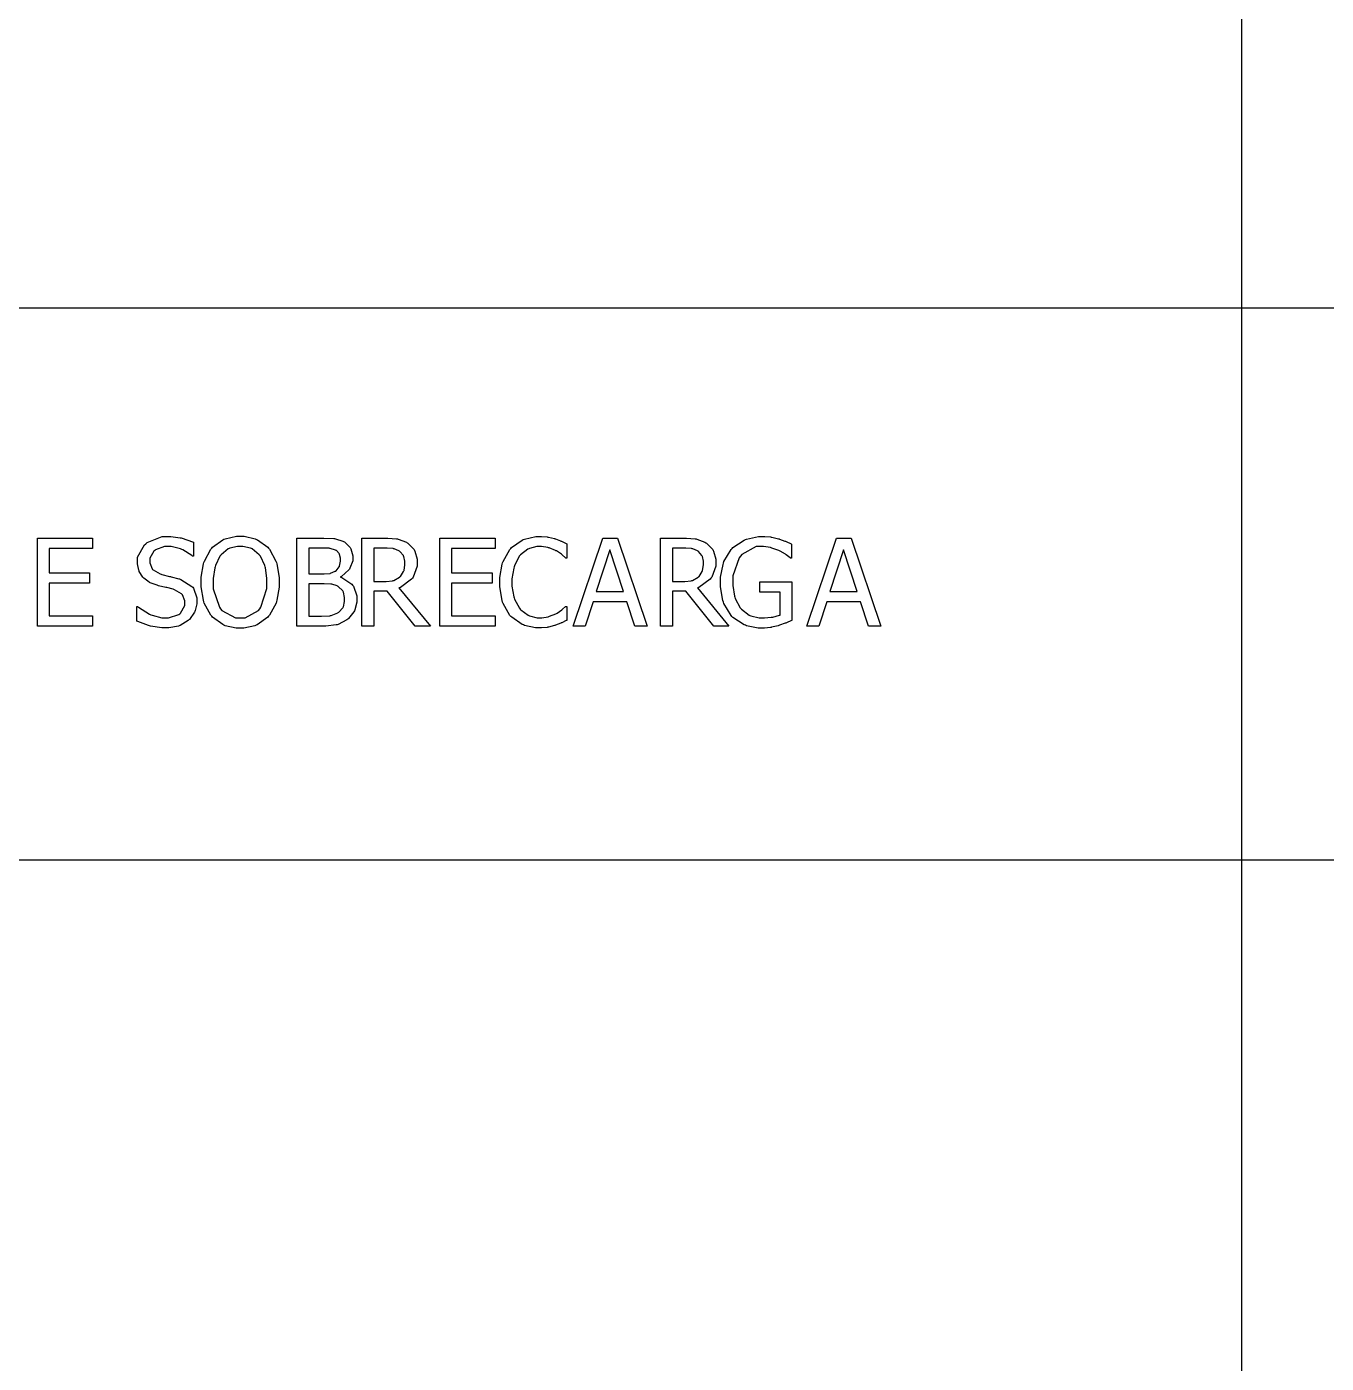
# Model space of a CAD drawing. Header units: millimetres. Extents: x 1974 to 2560, y 1429 to 1567.
# Drawn here: x 2490.669 to 2493.155, y 1517.264 to 1519.821 of the extents above; entities that cross this region are included whole.
import ezdxf

# ---------------------------------------------------------------- set-up
doc = ezdxf.new("R2010")
doc.units = ezdxf.units.MM
doc.layers.add('TEXTO', color=4, linetype='Continuous')

msp = doc.modelspace()

# ---------------------------------------------------------------- linework, layer by layer
at = {"layer": 'TEXTO', "color": 0}
for p, q in [((2492.993, 1531.9544), (2492.993, 1515.0586)), ((2507.7976, 1519.2826), (2478.9131, 1519.2826)), ((2490.6896, 1518.6741), (2490.6896, 1518.843)), ((2490.6896, 1518.843), (2490.7952, 1518.843)), ((2490.7952, 1518.843), (2490.7952, 1518.823)), ((2490.8944, 1518.8298), (2490.8972, 1518.8321)), ((2490.8972, 1518.8321), (2490.8998, 1518.8344)), ((2490.8998, 1518.8344), (2490.9284, 1518.846)), ((2490.9284, 1518.846), (2490.938, 1518.846)), ((2490.938, 1518.846), (2490.9447, 1518.846)), ((2490.9447, 1518.846), (2490.9627, 1518.8436)), ((2490.9627, 1518.8436), (2490.9648, 1518.8432)), ((2490.9648, 1518.8432), (2490.9668, 1518.8428)), ((2490.9668, 1518.8428), (2490.9864, 1518.836)), ((2490.9864, 1518.836), (2490.9883, 1518.8351)), ((2490.9883, 1518.8351), (2490.9883, 1518.8082)), ((2491.0247, 1518.8255), (2491.0443, 1518.8397)), ((2491.0443, 1518.8397), (2491.0466, 1518.8406)), ((2491.0466, 1518.8406), (2491.0489, 1518.8416)), ((2491.0489, 1518.8416), (2491.0704, 1518.8464)), ((2491.0704, 1518.8464), (2491.0775, 1518.8464)), ((2491.0775, 1518.8464), (2491.0853, 1518.8464)), ((2491.0853, 1518.8464), (2491.1062, 1518.8415)), ((2491.1062, 1518.8415), (2491.1086, 1518.8404)), ((2491.1086, 1518.8404), (2491.1108, 1518.8395)), ((2491.1108, 1518.8395), (2491.1303, 1518.8254)), ((2491.1862, 1518.6741), (2491.1862, 1518.843)), ((2491.1862, 1518.843), (2491.2311, 1518.843)), ((2491.2311, 1518.843), (2491.2378, 1518.843)), ((2491.2378, 1518.843), (2491.2566, 1518.842)), ((2491.2566, 1518.842), (2491.2581, 1518.8418)), ((2491.2581, 1518.8418), (2491.2596, 1518.8416)), ((2491.2596, 1518.8416), (2491.274, 1518.837)), ((2491.274, 1518.837), (2491.2754, 1518.8362)), ((2491.2754, 1518.8362), (2491.2768, 1518.8354)), ((2491.2768, 1518.8354), (2491.2879, 1518.8247)), ((2491.3105, 1518.6741), (2491.3105, 1518.843)), ((2491.3105, 1518.843), (2491.3541, 1518.843)), ((2491.3541, 1518.843), (2491.3601, 1518.843)), ((2491.3601, 1518.843), (2491.3768, 1518.8416)), ((2491.3768, 1518.8416), (2491.3784, 1518.8413)), ((2491.3784, 1518.8413), (2491.38, 1518.8411)), ((2491.38, 1518.8411), (2491.3955, 1518.8349)), ((2491.3955, 1518.8349), (2491.3971, 1518.8339)), ((2491.3971, 1518.8339), (2491.3985, 1518.8331)), ((2491.3985, 1518.8331), (2491.4102, 1518.8209)), ((2491.4595, 1518.6741), (2491.4595, 1518.843)), ((2491.4595, 1518.843), (2491.5651, 1518.843)), ((2491.5651, 1518.843), (2491.5651, 1518.823)), ((2491.5968, 1518.8247), (2491.6168, 1518.8391)), ((2491.6168, 1518.8391), (2491.6191, 1518.8401)), ((2491.6191, 1518.8401), (2491.6214, 1518.8411)), ((2491.6214, 1518.8411), (2491.6429, 1518.846)), ((2491.6429, 1518.846), (2491.65, 1518.846)), ((2491.65, 1518.846), (2491.6541, 1518.846)), ((2491.6541, 1518.846), (2491.6648, 1518.845)), ((2491.6648, 1518.845), (2491.666, 1518.8448)), ((2491.666, 1518.8448), (2491.6671, 1518.8446)), ((2491.6671, 1518.8446), (2491.6787, 1518.842)), ((2491.6787, 1518.842), (2491.6797, 1518.8416)), ((2491.6797, 1518.8416), (2491.6807, 1518.8413)), ((2491.6807, 1518.8413), (2491.69, 1518.8378)), ((2491.69, 1518.8378), (2491.691, 1518.8373)), ((2491.691, 1518.8373), (2491.6919, 1518.837)), ((2491.6919, 1518.837), (2491.7013, 1518.8323)), ((2491.7013, 1518.8323), (2491.7023, 1518.8317)), ((2491.7023, 1518.8317), (2491.7023, 1518.8046)), ((2491.7144, 1518.6741), (2491.7713, 1518.843)), ((2491.7713, 1518.843), (2491.7991, 1518.843)), ((2491.7991, 1518.843), (2491.856, 1518.6741)), ((2491.8817, 1518.6741), (2491.8817, 1518.843)), ((2491.8817, 1518.843), (2491.9252, 1518.843)), ((2491.9252, 1518.843), (2491.9312, 1518.843)), ((2491.9312, 1518.843), (2491.9479, 1518.8416)), ((2491.9479, 1518.8416), (2491.9496, 1518.8413)), ((2491.9496, 1518.8413), (2491.9511, 1518.8411)), ((2491.9511, 1518.8411), (2491.9666, 1518.8349)), ((2491.9666, 1518.8349), (2491.9682, 1518.8339)), ((2491.9682, 1518.8339), (2491.9697, 1518.8331)), ((2491.9697, 1518.8331), (2491.9814, 1518.8209)), ((2492.0201, 1518.8247), (2492.0413, 1518.839)), ((2492.0413, 1518.839), (2492.0439, 1518.84)), ((2492.0439, 1518.84), (2492.0462, 1518.841)), ((2492.0462, 1518.841), (2492.0692, 1518.846)), ((2492.0692, 1518.846), (2492.0769, 1518.846)), ((2492.0769, 1518.846), (2492.0809, 1518.846)), ((2492.0809, 1518.846), (2492.0918, 1518.845)), ((2492.0918, 1518.845), (2492.0931, 1518.8448)), ((2492.0931, 1518.8448), (2492.0944, 1518.8446)), ((2492.0944, 1518.8446), (2492.1069, 1518.8417)), ((2492.1069, 1518.8417), (2492.1082, 1518.8413)), ((2492.1082, 1518.8413), (2492.109, 1518.8411)), ((2492.109, 1518.8411), (2492.1196, 1518.8372)), ((2492.1196, 1518.8372), (2492.1208, 1518.8367)), ((2492.1208, 1518.8367), (2492.1219, 1518.8362)), ((2492.1219, 1518.8362), (2492.1313, 1518.8319)), ((2492.1313, 1518.8319), (2492.1321, 1518.8315)), ((2492.1321, 1518.8315), (2492.1321, 1518.8043)), ((2492.1614, 1518.6741), (2492.2184, 1518.843)), ((2492.2184, 1518.843), (2492.246, 1518.843)), ((2492.246, 1518.843), (2492.303, 1518.6741)), ((2490.7952, 1518.823), (2490.712, 1518.823)), ((2490.712, 1518.823), (2490.712, 1518.7767)), ((2490.8811, 1518.8063), (2490.8944, 1518.8298)), ((2490.8811, 1518.7976), (2490.8811, 1518.8063)), ((2490.9125, 1518.8181), (2490.9045, 1518.8046)), ((2490.9045, 1518.8046), (2490.9045, 1518.8001)), ((2490.9141, 1518.8193), (2490.9125, 1518.8181)), ((2490.9157, 1518.8205), (2490.9141, 1518.8193)), ((2490.933, 1518.8266), (2490.9157, 1518.8205)), ((2490.9394, 1518.8266), (2490.933, 1518.8266)), ((2490.9455, 1518.8266), (2490.9394, 1518.8266)), ((2490.9637, 1518.8221), (2490.9455, 1518.8266)), ((2490.9658, 1518.8211), (2490.9637, 1518.8221)), ((2490.9679, 1518.8203), (2490.9658, 1518.8211)), ((2490.9852, 1518.8095), (2490.9679, 1518.8203)), ((2490.9865, 1518.8082), (2490.9852, 1518.8095)), ((2490.9883, 1518.8082), (2490.9865, 1518.8082)), ((2491.009, 1518.7986), (2491.0215, 1518.8216)), ((2491.0215, 1518.8216), (2491.0232, 1518.8235)), ((2491.0232, 1518.8235), (2491.0247, 1518.8255)), ((2491.0389, 1518.8082), (2491.0304, 1518.7902)), ((2491.0401, 1518.8096), (2491.0389, 1518.8082)), ((2491.0412, 1518.8111), (2491.0401, 1518.8096)), ((2491.0547, 1518.8221), (2491.0412, 1518.8111)), ((2491.0563, 1518.8228), (2491.0547, 1518.8221)), ((2491.0577, 1518.8235), (2491.0563, 1518.8228)), ((2491.0723, 1518.827), (2491.0577, 1518.8235)), ((2491.0776, 1518.827), (2491.0723, 1518.827)), ((2491.0825, 1518.827), (2491.0776, 1518.827)), ((2491.0972, 1518.8235), (2491.0825, 1518.827)), ((2491.0989, 1518.8227), (2491.0972, 1518.8235)), ((2491.1004, 1518.822), (2491.0989, 1518.8227)), ((2491.1139, 1518.8111), (2491.1004, 1518.822)), ((2491.1151, 1518.8096), (2491.1139, 1518.8111)), ((2491.1161, 1518.8082), (2491.1151, 1518.8096)), ((2491.1246, 1518.7904), (2491.1161, 1518.8082)), ((2491.1303, 1518.8254), (2491.1319, 1518.8235)), ((2491.1319, 1518.8235), (2491.1335, 1518.8217)), ((2491.1319, 1518.8235), (2491.1319, 1518.8235)), ((2491.1335, 1518.8217), (2491.146, 1518.7988)), ((2491.2303, 1518.8237), (2491.2088, 1518.8237)), ((2491.2088, 1518.8237), (2491.2088, 1518.7743)), ((2491.2346, 1518.8237), (2491.2303, 1518.8237)), ((2491.2476, 1518.8233), (2491.2346, 1518.8237)), ((2491.2488, 1518.8231), (2491.2476, 1518.8233)), ((2491.2499, 1518.823), (2491.2488, 1518.8231)), ((2491.26, 1518.82), (2491.2499, 1518.823)), ((2491.2609, 1518.8194), (2491.26, 1518.82)), ((2491.2616, 1518.819), (2491.2609, 1518.8194)), ((2491.2671, 1518.8131), (2491.2616, 1518.819)), ((2491.2676, 1518.8123), (2491.2671, 1518.8131)), ((2491.2678, 1518.8116), (2491.2676, 1518.8123)), ((2491.2696, 1518.8043), (2491.2678, 1518.8116)), ((2491.2696, 1518.8016), (2491.2696, 1518.8043)), ((2491.2879, 1518.8247), (2491.2887, 1518.8234)), ((2491.2887, 1518.8234), (2491.2894, 1518.8221)), ((2491.2894, 1518.8221), (2491.2928, 1518.8092)), ((2491.2928, 1518.8092), (2491.2928, 1518.8048)), ((2491.2928, 1518.8048), (2491.2928, 1518.7995)), ((2491.3553, 1518.8236), (2491.333, 1518.8236)), ((2491.333, 1518.8236), (2491.333, 1518.7599)), ((2491.3589, 1518.8236), (2491.3553, 1518.8236)), ((2491.3699, 1518.8227), (2491.3589, 1518.8236)), ((2491.371, 1518.8224), (2491.3699, 1518.8227)), ((2491.372, 1518.8222), (2491.371, 1518.8224)), ((2491.3813, 1518.8184), (2491.372, 1518.8222)), ((2491.3821, 1518.8178), (2491.3813, 1518.8184)), ((2491.383, 1518.8173), (2491.3821, 1518.8178)), ((2491.3897, 1518.8095), (2491.383, 1518.8173)), ((2491.3902, 1518.8085), (2491.3897, 1518.8095)), ((2491.3905, 1518.8077), (2491.3902, 1518.8085)), ((2491.3928, 1518.7987), (2491.3905, 1518.8077)), ((2491.4102, 1518.8209), (2491.411, 1518.8194)), ((2491.411, 1518.8194), (2491.4119, 1518.8179)), ((2491.4119, 1518.8179), (2491.4162, 1518.8023)), ((2491.5651, 1518.823), (2491.482, 1518.823)), ((2491.482, 1518.823), (2491.482, 1518.7767)), ((2491.5803, 1518.7979), (2491.5934, 1518.8208)), ((2491.5934, 1518.8208), (2491.5952, 1518.8228)), ((2491.5952, 1518.8228), (2491.5968, 1518.8247)), ((2491.6112, 1518.808), (2491.6021, 1518.7899)), ((2491.6125, 1518.8094), (2491.6112, 1518.808)), ((2491.6137, 1518.8109), (2491.6125, 1518.8094)), ((2491.6278, 1518.8217), (2491.6137, 1518.8109)), ((2491.6294, 1518.8224), (2491.6278, 1518.8217)), ((2491.631, 1518.8232), (2491.6294, 1518.8224)), ((2491.6448, 1518.8268), (2491.631, 1518.8232)), ((2491.6499, 1518.8268), (2491.6448, 1518.8268)), ((2491.654, 1518.8268), (2491.6499, 1518.8268)), ((2491.6662, 1518.8249), (2491.654, 1518.8268)), ((2491.6674, 1518.8245), (2491.6662, 1518.8249)), ((2491.6687, 1518.8242), (2491.6674, 1518.8245)), ((2491.6804, 1518.8194), (2491.6687, 1518.8242)), ((2491.6815, 1518.8188), (2491.6804, 1518.8194)), ((2491.6826, 1518.8182), (2491.6815, 1518.8188)), ((2491.6921, 1518.8118), (2491.6826, 1518.8182)), ((2491.6928, 1518.8111), (2491.6921, 1518.8118)), ((2491.6936, 1518.8106), (2491.6928, 1518.8111)), ((2491.7, 1518.8051), (2491.6936, 1518.8106)), ((2491.7004, 1518.8046), (2491.7, 1518.8051)), ((2491.7023, 1518.8046), (2491.7004, 1518.8046)), ((2491.7846, 1518.8201), (2491.7586, 1518.7404)), ((2491.8108, 1518.7404), (2491.7846, 1518.8201)), ((2491.9264, 1518.8236), (2491.9042, 1518.8236)), ((2491.9042, 1518.8236), (2491.9042, 1518.7599)), ((2491.9299, 1518.8236), (2491.9264, 1518.8236)), ((2491.941, 1518.8227), (2491.9299, 1518.8236)), ((2491.9421, 1518.8224), (2491.941, 1518.8227)), ((2491.9432, 1518.8222), (2491.9421, 1518.8224)), ((2491.9524, 1518.8184), (2491.9432, 1518.8222)), ((2491.9533, 1518.8178), (2491.9524, 1518.8184)), ((2491.9541, 1518.8173), (2491.9533, 1518.8178)), ((2491.9608, 1518.8095), (2491.9541, 1518.8173)), ((2491.9613, 1518.8085), (2491.9608, 1518.8095)), ((2491.9617, 1518.8077), (2491.9613, 1518.8085)), ((2491.964, 1518.7987), (2491.9617, 1518.8077)), ((2491.9814, 1518.8209), (2491.9823, 1518.8194)), ((2491.9823, 1518.8194), (2491.983, 1518.8179)), ((2491.983, 1518.8179), (2491.9874, 1518.8023)), ((2492.0029, 1518.7979), (2492.0166, 1518.821)), ((2492.0166, 1518.821), (2492.0184, 1518.8229)), ((2492.0184, 1518.8229), (2492.0201, 1518.8247)), ((2492.0321, 1518.8052), (2492.0197, 1518.7709)), ((2492.0346, 1518.8082), (2492.0321, 1518.8052)), ((2492.0372, 1518.8113), (2492.0346, 1518.8082)), ((2492.0642, 1518.8266), (2492.0372, 1518.8113)), ((2492.0741, 1518.8266), (2492.0642, 1518.8266)), ((2492.0785, 1518.8266), (2492.0741, 1518.8266)), ((2492.0916, 1518.8247), (2492.0785, 1518.8266)), ((2492.0931, 1518.8243), (2492.0916, 1518.8247)), ((2492.0946, 1518.8239), (2492.0931, 1518.8243)), ((2492.1077, 1518.8193), (2492.0946, 1518.8239)), ((2492.1088, 1518.8187), (2492.1077, 1518.8193)), ((2492.1102, 1518.8181), (2492.1088, 1518.8187)), ((2492.1207, 1518.812), (2492.1102, 1518.8181)), ((2492.1215, 1518.8114), (2492.1207, 1518.812)), ((2492.1221, 1518.811), (2492.1215, 1518.8114)), ((2492.1294, 1518.805), (2492.1221, 1518.811)), ((2492.1301, 1518.8043), (2492.1294, 1518.805)), ((2492.1321, 1518.8043), (2492.1301, 1518.8043)), ((2492.2317, 1518.8201), (2492.2056, 1518.7404)), ((2492.2578, 1518.7404), (2492.2317, 1518.8201)), ((2490.8811, 1518.7937), (2490.8811, 1518.7976)), ((2490.8836, 1518.7815), (2490.8811, 1518.7937)), ((2490.8841, 1518.7803), (2490.8836, 1518.7815)), ((2490.8845, 1518.779), (2490.8841, 1518.7803)), ((2490.8913, 1518.7682), (2490.8845, 1518.779)), ((2490.9045, 1518.8001), (2490.9045, 1518.7958)), ((2490.9045, 1518.7958), (2490.9091, 1518.784)), ((2490.9091, 1518.784), (2490.9101, 1518.7829)), ((2490.9101, 1518.7829), (2490.911, 1518.7819)), ((2490.911, 1518.7819), (2490.9248, 1518.7742)), ((2491.0028, 1518.7679), (2491.0073, 1518.7933)), ((2491.0073, 1518.7933), (2491.0081, 1518.7959)), ((2491.0081, 1518.7959), (2491.009, 1518.7986)), ((2491.0292, 1518.7858), (2491.0262, 1518.7654)), ((2491.0298, 1518.788), (2491.0292, 1518.7858)), ((2491.0304, 1518.7902), (2491.0298, 1518.788)), ((2491.1252, 1518.7881), (2491.1246, 1518.7904)), ((2491.1258, 1518.786), (2491.1252, 1518.7881)), ((2491.1288, 1518.7659), (2491.1258, 1518.786)), ((2491.146, 1518.7988), (2491.1469, 1518.796)), ((2491.1469, 1518.796), (2491.1477, 1518.7933)), ((2491.1477, 1518.7933), (2491.1522, 1518.7672)), ((2491.2506, 1518.7756), (2491.2592, 1518.7793)), ((2491.2592, 1518.7793), (2491.2602, 1518.7799)), ((2491.2602, 1518.7799), (2491.2609, 1518.7805)), ((2491.2609, 1518.7805), (2491.267, 1518.7877)), ((2491.267, 1518.7877), (2491.2673, 1518.7885)), ((2491.2673, 1518.7885), (2491.2676, 1518.7894)), ((2491.2676, 1518.7894), (2491.2696, 1518.7986)), ((2491.2696, 1518.7986), (2491.2696, 1518.8016)), ((2491.2696, 1518.8016), (2491.2696, 1518.8016)), ((2491.2856, 1518.7819), (2491.2711, 1518.7697)), ((2491.2866, 1518.7835), (2491.2856, 1518.7819)), ((2491.2876, 1518.7851), (2491.2866, 1518.7835)), ((2491.2928, 1518.7995), (2491.2876, 1518.7851)), ((2491.3839, 1518.7695), (2491.3901, 1518.7789)), ((2491.3901, 1518.7789), (2491.3905, 1518.78)), ((2491.3905, 1518.78), (2491.3909, 1518.7811)), ((2491.3909, 1518.7811), (2491.3928, 1518.7919)), ((2491.3928, 1518.7954), (2491.3928, 1518.7987)), ((2491.3928, 1518.7919), (2491.3928, 1518.7954)), ((2491.3928, 1518.7954), (2491.3928, 1518.7954)), ((2491.4162, 1518.7893), (2491.4084, 1518.7682)), ((2491.4162, 1518.8023), (2491.4162, 1518.7971)), ((2491.4162, 1518.7971), (2491.4162, 1518.7893)), ((2491.5741, 1518.7677), (2491.5784, 1518.7927)), ((2491.5784, 1518.7927), (2491.5795, 1518.7953)), ((2491.5795, 1518.7953), (2491.5803, 1518.7979)), ((2491.6007, 1518.7855), (2491.5974, 1518.7652)), ((2491.6014, 1518.7877), (2491.6007, 1518.7855)), ((2491.6021, 1518.7899), (2491.6014, 1518.7877)), ((2491.9552, 1518.7695), (2491.9612, 1518.7789)), ((2491.9612, 1518.7789), (2491.9616, 1518.78)), ((2491.9616, 1518.78), (2491.962, 1518.7811)), ((2491.962, 1518.7811), (2491.964, 1518.7919)), ((2491.964, 1518.7954), (2491.964, 1518.7987)), ((2491.964, 1518.7919), (2491.964, 1518.7954)), ((2491.964, 1518.7954), (2491.964, 1518.7954)), ((2491.9874, 1518.7893), (2491.9795, 1518.7682)), ((2491.9874, 1518.8023), (2491.9874, 1518.7971)), ((2491.9874, 1518.7971), (2491.9874, 1518.7893)), ((2491.9963, 1518.7679), (2492.0011, 1518.7926)), ((2492.0011, 1518.7926), (2492.002, 1518.7952)), ((2492.002, 1518.7952), (2492.0029, 1518.7979)), ((2490.712, 1518.7767), (2490.7895, 1518.7767)), ((2490.7895, 1518.7567), (2490.712, 1518.7567)), ((2490.712, 1518.7567), (2490.712, 1518.6941)), ((2490.7895, 1518.7767), (2490.7895, 1518.7567)), ((2490.8921, 1518.7672), (2490.8913, 1518.7682)), ((2490.893, 1518.7663), (2490.8921, 1518.7672)), ((2490.9032, 1518.7585), (2490.893, 1518.7663)), ((2490.9044, 1518.758), (2490.9032, 1518.7585)), ((2490.9055, 1518.7574), (2490.9044, 1518.758)), ((2490.9186, 1518.7525), (2490.9055, 1518.7574)), ((2490.9248, 1518.7742), (2490.9266, 1518.7736)), ((2490.9266, 1518.7736), (2490.9278, 1518.7733)), ((2490.9278, 1518.7733), (2490.9424, 1518.7697)), ((2490.9424, 1518.7697), (2490.9441, 1518.7692)), ((2490.9441, 1518.7692), (2490.9458, 1518.7688)), ((2490.9458, 1518.7688), (2490.96, 1518.7652)), ((2490.96, 1518.7652), (2490.9612, 1518.7648)), ((2490.9612, 1518.7648), (2490.9641, 1518.7639)), ((2490.9641, 1518.7639), (2490.9853, 1518.7505)), ((2491.0028, 1518.7584), (2491.0028, 1518.7679)), ((2491.0028, 1518.7499), (2491.0028, 1518.7584)), ((2491.0262, 1518.7654), (2491.0262, 1518.7584)), ((2491.0262, 1518.7584), (2491.0262, 1518.7458)), ((2491.1288, 1518.7584), (2491.1288, 1518.7659)), ((2491.1288, 1518.7465), (2491.1288, 1518.7584)), ((2491.1288, 1518.7584), (2491.1288, 1518.7584)), ((2491.1522, 1518.7672), (2491.1522, 1518.7584)), ((2491.1522, 1518.7584), (2491.1522, 1518.7492)), ((2491.2088, 1518.7743), (2491.2343, 1518.7743)), ((2491.2343, 1518.7556), (2491.2088, 1518.7556)), ((2491.2088, 1518.7556), (2491.2088, 1518.6932)), ((2491.2343, 1518.7743), (2491.2381, 1518.7743)), ((2491.2385, 1518.7556), (2491.2343, 1518.7556)), ((2491.2381, 1518.7743), (2491.2489, 1518.7752)), ((2491.2511, 1518.755), (2491.2385, 1518.7556)), ((2491.2489, 1518.7752), (2491.2498, 1518.7754)), ((2491.2498, 1518.7754), (2491.2506, 1518.7756)), ((2491.2521, 1518.7548), (2491.2511, 1518.755)), ((2491.2531, 1518.7547), (2491.2521, 1518.7548)), ((2491.2628, 1518.7517), (2491.2531, 1518.7547)), ((2491.2711, 1518.7697), (2491.2692, 1518.7687)), ((2491.2692, 1518.7687), (2491.2692, 1518.7679)), ((2491.2692, 1518.7679), (2491.2717, 1518.7672)), ((2491.2717, 1518.7672), (2491.2911, 1518.7548)), ((2491.2911, 1518.7548), (2491.2926, 1518.7529)), ((2491.333, 1518.7599), (2491.3527, 1518.7599)), ((2491.3527, 1518.7599), (2491.357, 1518.7599)), ((2491.357, 1518.7599), (2491.3687, 1518.7614)), ((2491.3687, 1518.7614), (2491.3701, 1518.7616)), ((2491.3701, 1518.7616), (2491.3714, 1518.7618)), ((2491.3714, 1518.7618), (2491.3822, 1518.7678)), ((2491.3822, 1518.7678), (2491.3832, 1518.7687)), ((2491.3832, 1518.7687), (2491.3839, 1518.7695)), ((2491.4052, 1518.764), (2491.3839, 1518.7486)), ((2491.4069, 1518.766), (2491.4052, 1518.764)), ((2491.4084, 1518.7682), (2491.4069, 1518.766)), ((2491.482, 1518.7767), (2491.5595, 1518.7767)), ((2491.5595, 1518.7567), (2491.482, 1518.7567)), ((2491.482, 1518.7567), (2491.482, 1518.6941)), ((2491.5595, 1518.7767), (2491.5595, 1518.7567)), ((2491.5741, 1518.7583), (2491.5741, 1518.7677)), ((2491.5741, 1518.7496), (2491.5741, 1518.7583)), ((2491.5974, 1518.7652), (2491.5974, 1518.7583)), ((2491.5974, 1518.7583), (2491.5974, 1518.7509)), ((2491.9042, 1518.7599), (2491.9239, 1518.7599)), ((2491.9239, 1518.7599), (2491.9281, 1518.7599)), ((2491.9281, 1518.7599), (2491.9399, 1518.7614)), ((2491.9399, 1518.7614), (2491.9412, 1518.7616)), ((2491.9412, 1518.7616), (2491.9425, 1518.7618)), ((2491.9425, 1518.7618), (2491.9535, 1518.7678)), ((2491.9535, 1518.7678), (2491.9544, 1518.7687)), ((2491.9544, 1518.7687), (2491.9552, 1518.7695)), ((2491.9763, 1518.764), (2491.955, 1518.7486)), ((2491.978, 1518.766), (2491.9763, 1518.764)), ((2491.9795, 1518.7682), (2491.978, 1518.766)), ((2491.9963, 1518.7586), (2491.9963, 1518.7679)), ((2491.9963, 1518.7498), (2491.9963, 1518.7586)), ((2492.0197, 1518.7709), (2492.0197, 1518.7593)), ((2492.0197, 1518.7593), (2492.0197, 1518.752)), ((2492.0715, 1518.7392), (2492.0715, 1518.759)), ((2492.0715, 1518.759), (2492.1327, 1518.759)), ((2492.1327, 1518.759), (2492.1327, 1518.6853)), ((2490.9201, 1518.7521), (2490.9186, 1518.7525)), ((2490.9216, 1518.7518), (2490.9201, 1518.7521)), ((2490.9352, 1518.7486), (2490.9216, 1518.7518)), ((2490.9363, 1518.7483), (2490.9352, 1518.7486)), ((2490.9373, 1518.7481), (2490.9363, 1518.7483)), ((2490.9491, 1518.7449), (2490.9373, 1518.7481)), ((2490.9505, 1518.7445), (2490.9491, 1518.7449)), ((2490.9522, 1518.744), (2490.9505, 1518.7445)), ((2490.9655, 1518.7361), (2490.9522, 1518.744)), ((2490.9665, 1518.7351), (2490.9655, 1518.7361)), ((2490.9672, 1518.734), (2490.9665, 1518.7351)), ((2490.9715, 1518.7228), (2490.9672, 1518.734)), ((2490.9853, 1518.7505), (2490.9867, 1518.7487)), ((2490.9867, 1518.7487), (2490.9881, 1518.7469)), ((2490.9881, 1518.7469), (2490.9948, 1518.7284)), ((2490.9948, 1518.7284), (2490.9948, 1518.7222)), ((2491.0071, 1518.724), (2491.0028, 1518.7499)), ((2491.0262, 1518.7458), (2491.0378, 1518.7105)), ((2491.1173, 1518.7105), (2491.1288, 1518.7465)), ((2491.1522, 1518.7492), (2491.1479, 1518.7241)), ((2491.2638, 1518.7512), (2491.2628, 1518.7517)), ((2491.2651, 1518.7505), (2491.2638, 1518.7512)), ((2491.2742, 1518.7418), (2491.2651, 1518.7505)), ((2491.2747, 1518.7407), (2491.2742, 1518.7418)), ((2491.2752, 1518.7397), (2491.2747, 1518.7407)), ((2491.2774, 1518.729), (2491.2752, 1518.7397)), ((2491.2774, 1518.725), (2491.2774, 1518.729)), ((2491.2926, 1518.7529), (2491.294, 1518.7512)), ((2491.294, 1518.7512), (2491.3009, 1518.7323)), ((2491.3009, 1518.7323), (2491.3009, 1518.7259)), ((2491.3587, 1518.7412), (2491.333, 1518.7412)), ((2491.333, 1518.7412), (2491.333, 1518.6741)), ((2491.4122, 1518.6741), (2491.3587, 1518.7412)), ((2491.3839, 1518.7486), (2491.3812, 1518.7475)), ((2491.3812, 1518.7475), (2491.4413, 1518.6741)), ((2491.3812, 1518.7475), (2491.3812, 1518.7475)), ((2491.5787, 1518.7233), (2491.5741, 1518.7496)), ((2491.5974, 1518.7509), (2491.6009, 1518.7305)), ((2491.6009, 1518.7305), (2491.6017, 1518.7284)), ((2491.6017, 1518.7284), (2491.6023, 1518.7263)), ((2491.7586, 1518.7404), (2491.8108, 1518.7404)), ((2491.7586, 1518.7404), (2491.7586, 1518.7404)), ((2491.9297, 1518.7412), (2491.9042, 1518.7412)), ((2491.9042, 1518.7412), (2491.9042, 1518.6741)), ((2491.9833, 1518.6741), (2491.9297, 1518.7412)), ((2491.955, 1518.7486), (2491.9524, 1518.7475)), ((2491.9524, 1518.7475), (2492.0125, 1518.6741)), ((2491.9524, 1518.7475), (2491.9524, 1518.7475)), ((2492.001, 1518.7233), (2491.9963, 1518.7498)), ((2492.0197, 1518.752), (2492.0229, 1518.7318)), ((2492.0229, 1518.7318), (2492.0236, 1518.7296)), ((2492.0236, 1518.7296), (2492.0243, 1518.7275)), ((2492.1105, 1518.7392), (2492.0715, 1518.7392)), ((2492.1105, 1518.6956), (2492.1105, 1518.7392)), ((2492.2056, 1518.7404), (2492.2578, 1518.7404)), ((2492.2056, 1518.7404), (2492.2056, 1518.7404)), ((2490.8799, 1518.6841), (2490.8799, 1518.7123)), ((2490.8799, 1518.7123), (2490.8814, 1518.7123)), ((2490.8814, 1518.7123), (2490.8832, 1518.7105)), ((2490.8832, 1518.7105), (2490.9042, 1518.6971)), ((2490.9634, 1518.6995), (2490.9715, 1518.7138)), ((2490.9715, 1518.7186), (2490.9715, 1518.7228)), ((2490.9715, 1518.7138), (2490.9715, 1518.7186)), ((2490.9907, 1518.7026), (2490.9901, 1518.701)), ((2490.9914, 1518.7042), (2490.9907, 1518.7026)), ((2490.9948, 1518.7173), (2490.9914, 1518.7042)), ((2490.9948, 1518.7222), (2490.9948, 1518.7173)), ((2491.0081, 1518.7212), (2491.0071, 1518.724)), ((2491.0089, 1518.7185), (2491.0081, 1518.7212)), ((2491.0214, 1518.6955), (2491.0089, 1518.7185)), ((2491.0378, 1518.7105), (2491.0402, 1518.7075)), ((2491.0402, 1518.7075), (2491.0425, 1518.7046)), ((2491.0425, 1518.7046), (2491.0687, 1518.69)), ((2491.0869, 1518.69), (2491.1126, 1518.7046)), ((2491.1126, 1518.7046), (2491.1149, 1518.7075)), ((2491.1149, 1518.7075), (2491.1173, 1518.7105)), ((2491.1462, 1518.7186), (2491.1336, 1518.6955)), ((2491.147, 1518.7213), (2491.1462, 1518.7186)), ((2491.1479, 1518.7241), (2491.147, 1518.7213)), ((2491.2663, 1518.7011), (2491.274, 1518.7096)), ((2491.274, 1518.7096), (2491.2745, 1518.7104)), ((2491.2745, 1518.7104), (2491.275, 1518.7114)), ((2491.275, 1518.7114), (2491.2774, 1518.7216)), ((2491.2774, 1518.7216), (2491.2774, 1518.725)), ((2491.2774, 1518.725), (2491.2774, 1518.725)), ((2491.2952, 1518.7021), (2491.2845, 1518.6888)), ((2491.2961, 1518.7036), (2491.2952, 1518.7021)), ((2491.2968, 1518.7053), (2491.2961, 1518.7036)), ((2491.3009, 1518.7203), (2491.2968, 1518.7053)), ((2491.3009, 1518.7259), (2491.3009, 1518.7203)), ((2491.3009, 1518.7259), (2491.3009, 1518.7259)), ((2491.5796, 1518.7205), (2491.5787, 1518.7233)), ((2491.5806, 1518.7178), (2491.5796, 1518.7205)), ((2491.5935, 1518.6949), (2491.5806, 1518.7178)), ((2491.6023, 1518.7263), (2491.6119, 1518.7087)), ((2491.6119, 1518.7087), (2491.6131, 1518.7072)), ((2491.6131, 1518.7072), (2491.6143, 1518.7059)), ((2491.6143, 1518.7059), (2491.6281, 1518.6954)), ((2491.6836, 1518.6994), (2491.6927, 1518.7054)), ((2491.6927, 1518.7054), (2491.6934, 1518.706)), ((2491.6934, 1518.706), (2491.6941, 1518.7066)), ((2491.6941, 1518.7066), (2491.7, 1518.7119)), ((2491.7, 1518.7119), (2491.7005, 1518.7123)), ((2491.7005, 1518.7123), (2491.7023, 1518.7123)), ((2491.7023, 1518.7123), (2491.7023, 1518.6855)), ((2491.7524, 1518.7212), (2491.7371, 1518.6741)), ((2491.817, 1518.7212), (2491.7524, 1518.7212)), ((2491.8322, 1518.6741), (2491.817, 1518.7212)), ((2492.002, 1518.7205), (2492.001, 1518.7233)), ((2492.0028, 1518.7178), (2492.002, 1518.7205)), ((2492.0164, 1518.6947), (2492.0028, 1518.7178)), ((2492.0243, 1518.7275), (2492.0339, 1518.7096)), ((2492.0339, 1518.7096), (2492.0351, 1518.7081)), ((2492.0351, 1518.7081), (2492.0363, 1518.7066)), ((2492.0363, 1518.7066), (2492.0508, 1518.6955)), ((2492.1994, 1518.7212), (2492.1842, 1518.6741)), ((2492.264, 1518.7212), (2492.1994, 1518.7212)), ((2492.2793, 1518.6741), (2492.264, 1518.7212)), ((2490.712, 1518.6941), (2490.7952, 1518.6941)), ((2490.7952, 1518.6941), (2490.7952, 1518.6741)), ((2490.8818, 1518.6833), (2490.8799, 1518.6841)), ((2490.9019, 1518.6754), (2490.8818, 1518.6833)), ((2490.9042, 1518.6971), (2490.9067, 1518.6961)), ((2490.9067, 1518.6961), (2490.909, 1518.6952)), ((2490.909, 1518.6952), (2490.9275, 1518.6903)), ((2490.9275, 1518.6903), (2490.9337, 1518.6903)), ((2490.9337, 1518.6903), (2490.9407, 1518.6903)), ((2490.9407, 1518.6903), (2490.9602, 1518.6969)), ((2490.9602, 1518.6969), (2490.9619, 1518.6981)), ((2490.9619, 1518.6981), (2490.9634, 1518.6995)), ((2490.9781, 1518.6851), (2490.9627, 1518.6756)), ((2490.9795, 1518.6863), (2490.9781, 1518.6851)), ((2490.9807, 1518.6874), (2490.9795, 1518.6863)), ((2490.9901, 1518.701), (2490.9807, 1518.6874)), ((2491.0231, 1518.6936), (2491.0214, 1518.6955)), ((2491.0246, 1518.6917), (2491.0231, 1518.6936)), ((2491.0443, 1518.6773), (2491.0246, 1518.6917)), ((2491.0466, 1518.6763), (2491.0443, 1518.6773)), ((2491.0687, 1518.69), (2491.0776, 1518.69)), ((2491.0776, 1518.69), (2491.0869, 1518.69)), ((2491.1101, 1518.6771), (2491.1079, 1518.6761)), ((2491.1302, 1518.6916), (2491.1101, 1518.6771)), ((2491.1319, 1518.6936), (2491.1302, 1518.6916)), ((2491.1336, 1518.6955), (2491.1319, 1518.6936)), ((2491.2088, 1518.6932), (2491.227, 1518.6932)), ((2491.227, 1518.6932), (2491.2328, 1518.6932)), ((2491.2328, 1518.6932), (2491.2488, 1518.6943)), ((2491.2611, 1518.6767), (2491.2412, 1518.6741)), ((2491.2488, 1518.6943), (2491.2503, 1518.6945)), ((2491.2503, 1518.6945), (2491.2516, 1518.6948)), ((2491.2516, 1518.6948), (2491.2642, 1518.6997)), ((2491.2629, 1518.6772), (2491.2611, 1518.6767)), ((2491.2647, 1518.6777), (2491.2629, 1518.6772)), ((2491.2642, 1518.6997), (2491.2652, 1518.7004)), ((2491.2816, 1518.6866), (2491.2647, 1518.6777)), ((2491.2652, 1518.7004), (2491.2663, 1518.7011)), ((2491.2833, 1518.6877), (2491.2816, 1518.6866)), ((2491.2845, 1518.6888), (2491.2833, 1518.6877)), ((2491.482, 1518.6941), (2491.5651, 1518.6941)), ((2491.5651, 1518.6941), (2491.5651, 1518.6741)), ((2491.5953, 1518.6931), (2491.5935, 1518.6949)), ((2491.597, 1518.6913), (2491.5953, 1518.6931)), ((2491.617, 1518.6776), (2491.597, 1518.6913)), ((2491.6193, 1518.6766), (2491.617, 1518.6776)), ((2491.6216, 1518.6757), (2491.6193, 1518.6766)), ((2491.6281, 1518.6954), (2491.6297, 1518.6946)), ((2491.6297, 1518.6946), (2491.6312, 1518.6939)), ((2491.6312, 1518.6939), (2491.6453, 1518.6903)), ((2491.6453, 1518.6903), (2491.6499, 1518.6903)), ((2491.6499, 1518.6903), (2491.6543, 1518.6903)), ((2491.6543, 1518.6903), (2491.6664, 1518.6924)), ((2491.6664, 1518.6924), (2491.6679, 1518.6928)), ((2491.6679, 1518.6928), (2491.6693, 1518.6932)), ((2491.6693, 1518.6932), (2491.6815, 1518.6982)), ((2491.6909, 1518.6801), (2491.6809, 1518.6763)), ((2491.6815, 1518.6982), (2491.6827, 1518.6988)), ((2491.6827, 1518.6988), (2491.6836, 1518.6994)), ((2491.6918, 1518.6805), (2491.6909, 1518.6801)), ((2491.6926, 1518.6809), (2491.6918, 1518.6805)), ((2491.7013, 1518.6851), (2491.6926, 1518.6809)), ((2491.7023, 1518.6855), (2491.7013, 1518.6851)), ((2492.0182, 1518.6928), (2492.0164, 1518.6947)), ((2492.02, 1518.6909), (2492.0182, 1518.6928)), ((2492.0413, 1518.6772), (2492.02, 1518.6909)), ((2492.0439, 1518.6762), (2492.0413, 1518.6772)), ((2492.0508, 1518.6955), (2492.0526, 1518.6947)), ((2492.0526, 1518.6947), (2492.0543, 1518.6941)), ((2492.0543, 1518.6941), (2492.0703, 1518.6902)), ((2492.0703, 1518.6902), (2492.0757, 1518.6902)), ((2492.0757, 1518.6902), (2492.0803, 1518.6902)), ((2492.0803, 1518.6902), (2492.0931, 1518.6913)), ((2492.0931, 1518.6913), (2492.0946, 1518.6915)), ((2492.0946, 1518.6915), (2492.0962, 1518.6918)), ((2492.0962, 1518.6918), (2492.1094, 1518.6952)), ((2492.12, 1518.6799), (2492.1088, 1518.676)), ((2492.1094, 1518.6952), (2492.1105, 1518.6956)), ((2492.1213, 1518.6804), (2492.12, 1518.6799)), ((2492.1224, 1518.6809), (2492.1213, 1518.6804)), ((2492.1319, 1518.685), (2492.1224, 1518.6809)), ((2492.1327, 1518.6853), (2492.1319, 1518.685)), ((2490.7952, 1518.6741), (2490.6896, 1518.6741)), ((2490.7952, 1518.6741), (2490.7952, 1518.6741)), ((2490.9042, 1518.6747), (2490.9019, 1518.6754)), ((2490.9063, 1518.6742), (2490.9042, 1518.6747)), ((2490.9275, 1518.671), (2490.9063, 1518.6742)), ((2490.9354, 1518.671), (2490.9275, 1518.671)), ((2490.9413, 1518.671), (2490.9354, 1518.671)), ((2490.9354, 1518.671), (2490.9354, 1518.671)), ((2490.9593, 1518.6744), (2490.9413, 1518.671)), ((2490.9611, 1518.6749), (2490.9593, 1518.6744)), ((2490.9627, 1518.6756), (2490.9611, 1518.6749)), ((2491.0489, 1518.6753), (2491.0466, 1518.6763)), ((2491.0697, 1518.6706), (2491.0489, 1518.6753)), ((2491.0775, 1518.6706), (2491.0697, 1518.6706)), ((2491.0845, 1518.6706), (2491.0775, 1518.6706)), ((2491.1056, 1518.6752), (2491.0845, 1518.6706)), ((2491.1079, 1518.6761), (2491.1056, 1518.6752)), ((2491.2347, 1518.6741), (2491.1862, 1518.6741)), ((2491.2412, 1518.6741), (2491.2347, 1518.6741)), ((2491.333, 1518.6741), (2491.3105, 1518.6741)), ((2491.4413, 1518.6741), (2491.4122, 1518.6741)), ((2491.5651, 1518.6741), (2491.4595, 1518.6741)), ((2491.5651, 1518.6741), (2491.5651, 1518.6741)), ((2491.6422, 1518.671), (2491.6216, 1518.6757)), ((2491.6498, 1518.671), (2491.6422, 1518.671)), ((2491.6536, 1518.671), (2491.6498, 1518.671)), ((2491.6498, 1518.671), (2491.6498, 1518.671)), ((2491.665, 1518.672), (2491.6536, 1518.671)), ((2491.6661, 1518.6722), (2491.665, 1518.672)), ((2491.6671, 1518.6725), (2491.6661, 1518.6722)), ((2491.6785, 1518.6755), (2491.6671, 1518.6725)), ((2491.6797, 1518.6759), (2491.6785, 1518.6755)), ((2491.6809, 1518.6763), (2491.6797, 1518.6759)), ((2491.7371, 1518.6741), (2491.7144, 1518.6741)), ((2491.7371, 1518.6741), (2491.7371, 1518.6741)), ((2491.856, 1518.6741), (2491.8322, 1518.6741)), ((2491.9042, 1518.6741), (2491.8817, 1518.6741)), ((2492.0125, 1518.6741), (2491.9833, 1518.6741)), ((2492.0462, 1518.6753), (2492.0439, 1518.6762)), ((2492.0684, 1518.6708), (2492.0462, 1518.6753)), ((2492.0767, 1518.6708), (2492.0684, 1518.6708)), ((2492.0803, 1518.6708), (2492.0767, 1518.6708)), ((2492.0767, 1518.6708), (2492.0767, 1518.6708)), ((2492.0917, 1518.6718), (2492.0803, 1518.6708)), ((2492.0929, 1518.672), (2492.0917, 1518.6718)), ((2492.0939, 1518.6722), (2492.0929, 1518.672)), ((2492.1063, 1518.6753), (2492.0939, 1518.6722)), ((2492.1078, 1518.6757), (2492.1063, 1518.6753)), ((2492.1088, 1518.676), (2492.1078, 1518.6757)), ((2492.1842, 1518.6741), (2492.1614, 1518.6741)), ((2492.1842, 1518.6741), (2492.1842, 1518.6741)), ((2492.303, 1518.6741), (2492.2793, 1518.6741)), ((2507.7976, 1518.2266), (2478.9131, 1518.2266))]:
    msp.add_line(p, q, dxfattribs=at)

doc.saveas('drawing.dxf')
